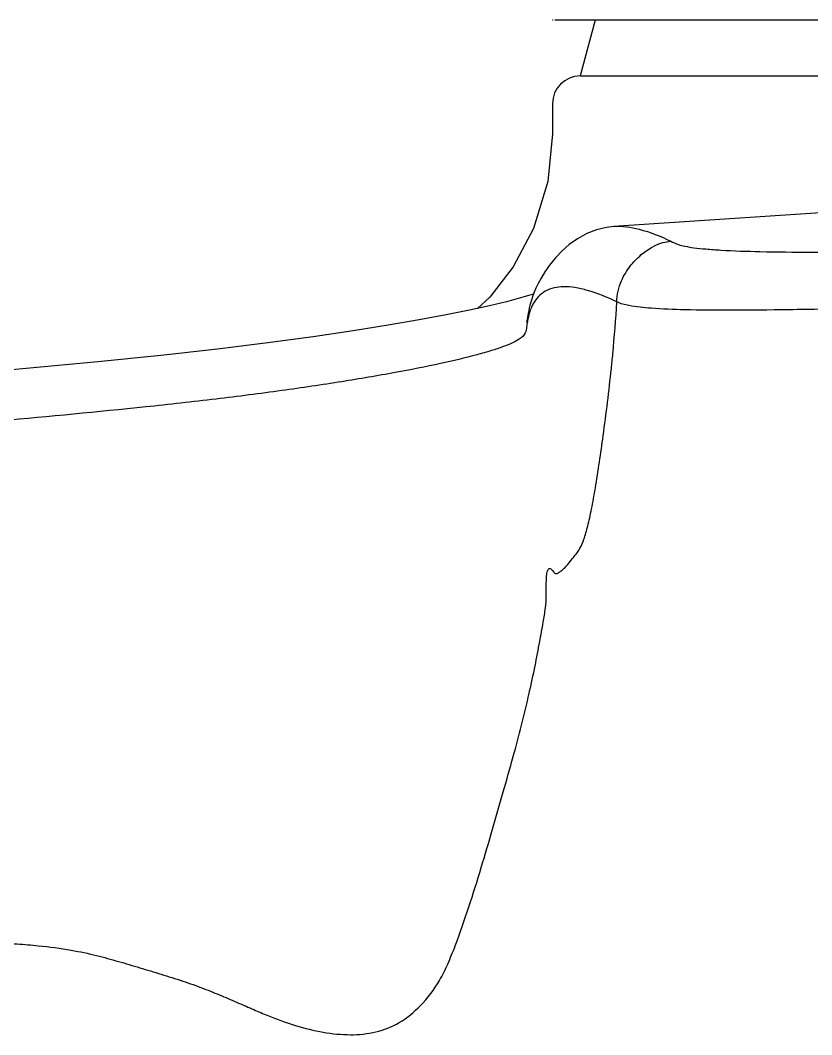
# Model space of a CAD drawing. Extents: x 10556 to 11150, y -6579 to -6159.
# Drawn here: x 10933.86 to 10962.31, y -6436.35 to -6399.87 of the extents above; entities that cross this region are included whole.
import ezdxf

# ---------------------------------------------------------------- set-up
doc = ezdxf.new("R2010")
doc.units = 0
doc.header["$LTSCALE"] = 7
doc.header["$MEASUREMENT"] = 0
doc.layers.add('DWG', color=7, linetype='CONTINUOUS')
doc.layers.add('Make2D 표시선', color=7, linetype='CONTINUOUS')

msp = doc.modelspace()

# ---------------------------------------------------------------- linework, layer by layer
at = {"layer": 'DWG', "color": 7, "linetype": 'Continuous'}
msp.add_line((10970.633, -6399.872), (10953.069, -6399.872), dxfattribs=at)
at = {"layer": 'DWG'}
for p, q in [((10953.996, -6401.872), (10970.974, -6401.872)), ((10952.988, -6402.872), (10952.988, -6403.956)), ((10955.198, -6407.286), (10955.198, -6407.286)), ((10936.651, -6412.155), (10924.936, -6413.245))]:
    msp.add_line(p, q, dxfattribs=at)
for points in [[(10952.988, -6403.954), (10952.821, -6405.666), (10952.309, -6407.36), (10951.579, -6408.742), (10950.737, -6409.824), (10950.299, -6410.232)], [(10975.488, -6406.425), (10964.63, -6406.669), (10955.198, -6407.286)], [(10955.198, -6407.286), (10954.935, -6407.32), (10954.57, -6407.408), (10954.221, -6407.543), (10953.887, -6407.725), (10953.591, -6407.935), (10953.333, -6408.16), (10953.095, -6408.411), (10952.885, -6408.672), (10952.715, -6408.917), (10952.58, -6409.142), (10952.475, -6409.339), (10952.396, -6409.506), (10952.335, -6409.649), (10952.285, -6409.78), (10952.243, -6409.9), (10952.209, -6410.011), (10952.18, -6410.114), (10952.155, -6410.214), (10952.134, -6410.309), (10952.117, -6410.397), (10952.102, -6410.48), (10952.091, -6410.555), (10952.08, -6410.623), (10952.072, -6410.683), (10952.064, -6410.734), (10952.061, -6410.755)], [(10952.309, -6409.717), (10952.261, -6409.733), (10951.841, -6409.856), (10951.331, -6409.992), (10950.724, -6410.138), (10950.007, -6410.296), (10949.17, -6410.466)], [(10949.17, -6410.466), (10948.197, -6410.648), (10947.089, -6410.84), (10945.824, -6411.043), (10944.386, -6411.254), (10942.763, -6411.474), (10940.943, -6411.697), (10938.908, -6411.925), (10936.651, -6412.155)]]:
    msp.add_lwpolyline(points, dxfattribs=at)
for centre, radius, start, end in [((10953.988, -6402.872), 1, 90, 180), ((10953.683, -6410.823), 1.581, 151.9919, 157.6529)]:
    msp.add_arc(centre, radius, start, end, dxfattribs=at)
for points, knots in [([(10955.198, -6407.286), (10955.502, -6407.261), (10956.218, -6407.372), (10956.876, -6407.639), (10957.24, -6407.812)], [0, 0, 0, 0, 0.429957, 1, 1, 1, 1]), ([(10955.305, -6410), (10955.298, -6409.739), (10955.415, -6409.277), (10955.759, -6408.715), (10956.295, -6408.145), (10956.853, -6407.848), (10957.24, -6407.812)], [0, 0, 0, 0, 0.250137, 0.439039, 0.627806, 1, 1, 1, 1]), ([(10957.24, -6407.812), (10957.331, -6407.855), (10957.491, -6407.942), (10957.777, -6408.004), (10958.107, -6408.057), (10958.54, -6408.101), (10959.331, -6408.156), (10960.591, -6408.198), (10962.413, -6408.214), (10964.61, -6408.201), (10967.1, -6408.165), (10968.848, -6408.129), (10969.753, -6408.109)], [0, 0, 0, 0, 0.023988, 0.043094, 0.069532, 0.104043, 0.146945, 0.258876, 0.405134, 0.582345, 0.783698, 1, 1, 1, 1]), ([(10955.305, -6410), (10954.964, -6409.835), (10954.468, -6409.629), (10953.813, -6409.478), (10953.299, -6409.433), (10952.819, -6409.526), (10952.465, -6409.802), (10952.34, -6409.983), (10952.287, -6410.081)], [0, 0, 0, 0, 0.340738, 0.480709, 0.602622, 0.805297, 0.899623, 1, 1, 1, 1]), ([(10955.106, -6412.398), (10955.125, -6412.222), (10955.205, -6411.424), (10955.263, -6410.624), (10955.305, -6410)], [0, 0, 0, 0, 0.220191, 1, 1, 1, 1]), ([(10969.709, -6410.089), (10968.717, -6410.113), (10966.797, -6410.166), (10964.053, -6410.235), (10961.607, -6410.282), (10959.538, -6410.303), (10957.892, -6410.293), (10956.67, -6410.245), (10955.853, -6410.164), (10955.441, -6410.065), (10955.305, -6410)], [0, 0, 0, 0, 0.206263, 0.399136, 0.570635, 0.714938, 0.829056, 0.913033, 0.968697, 1, 1, 1, 1]), ([(10952.221, -6410.222), (10952.179, -6410.323), (10952.129, -6410.485), (10952.086, -6410.715), (10952.058, -6410.906), (10952.028, -6411.153), (10951.81, -6411.342), (10951.532, -6411.487), (10951.194, -6411.621), (10950.767, -6411.761), (10950.019, -6411.974), (10948.868, -6412.245), (10947.247, -6412.563), (10945.342, -6412.886), (10943.194, -6413.203), (10940.843, -6413.503), (10937.48, -6413.882), (10933.156, -6414.275), (10927.934, -6414.768), (10922.701, -6415.27), (10917.479, -6415.777), (10912.273, -6416.301), (10907.956, -6416.755), (10904.514, -6417.134), (10901.945, -6417.426), (10899.387, -6417.728), (10896.84, -6418.042), (10894.727, -6418.309), (10893.046, -6418.534), (10892.216, -6418.694), (10891.811, -6418.804)], [0, 0, 0, 0, 0.005305, 0.008203, 0.011318, 0.014757, 0.019923, 0.024283, 0.030178, 0.037475, 0.046155, 0.067939, 0.09489, 0.126406, 0.161777, 0.200372, 0.241532, 0.326175, 0.4113, 0.49635, 0.581568, 0.666184, 0.750516, 0.792485, 0.834362, 0.876147, 0.917621, 0.959031, 0.979624, 1, 1, 1, 1]), ([(10886.585, -6432.199), (10886.904, -6432.191), (10887.53, -6432.171), (10888.451, -6432.091), (10889.346, -6432.012), (10890.505, -6431.934), (10891.921, -6431.855), (10894.132, -6431.76), (10896.826, -6431.683), (10900.005, -6431.636), (10903.12, -6431.626), (10907.204, -6431.653), (10911.25, -6431.735), (10915.266, -6431.868), (10918.251, -6431.993), (10921.222, -6432.144), (10924.178, -6432.321), (10927.125, -6432.53), (10929.567, -6432.716), (10931.519, -6432.89), (10932.746, -6432.999), (10933.749, -6433.084), (10934.656, -6433.151), (10935.611, -6433.281), (10936.568, -6433.481), (10937.383, -6433.711), (10938.154, -6433.939), (10938.925, -6434.173), (10939.692, -6434.412), (10940.422, -6434.67), (10941.086, -6434.942), (10941.686, -6435.201), (10942.235, -6435.439), (10942.911, -6435.73), (10943.738, -6436.031), (10944.732, -6436.28), (10945.707, -6436.379), (10946.647, -6436.29), (10947.529, -6435.94), (10948.31, -6435.291), (10948.873, -6434.55), (10949.239, -6433.797), (10949.592, -6432.912), (10949.99, -6431.754), (10950.429, -6430.352), (10950.833, -6428.97), (10951.216, -6427.639), (10951.675, -6426.018), (10952.066, -6424.508), (10952.359, -6423.123), (10952.52, -6422.271), (10952.647, -6421.578), (10952.74, -6421.029), (10952.774, -6420.584), (10952.764, -6420.218), (10952.771, -6419.932), (10952.789, -6419.751), (10952.818, -6419.653), (10952.841, -6419.61), (10952.872, -6419.585), (10952.911, -6419.583), (10952.947, -6419.61), (10952.985, -6419.65), (10953.025, -6419.698), (10953.063, -6419.745), (10953.114, -6419.774), (10953.164, -6419.76), (10953.209, -6419.736), (10953.275, -6419.69), (10953.364, -6419.62), (10953.521, -6419.467), (10953.667, -6419.269), (10953.854, -6419.061), (10954.001, -6418.831), (10954.14, -6418.493), (10954.272, -6418.02), (10954.405, -6417.406), (10954.601, -6416.323), (10954.84, -6414.639), (10955.022, -6413.204), (10955.106, -6412.398)], [0, 0, 0, 0, 0.010981, 0.021537, 0.031807, 0.041878, 0.061527, 0.080584, 0.118009, 0.154229, 0.189968, 0.225175, 0.294723, 0.329164, 0.363411, 0.397512, 0.431488, 0.465304, 0.499144, 0.515748, 0.53271, 0.541532, 0.550364, 0.563996, 0.574677, 0.583956, 0.593113, 0.602341, 0.611682, 0.620754, 0.628939, 0.636393, 0.64322, 0.649527, 0.661703, 0.673465, 0.684704, 0.695269, 0.705639, 0.716832, 0.729753, 0.73735, 0.745563, 0.762527, 0.77948, 0.796088, 0.812057, 0.827115, 0.854057, 0.865698, 0.875803, 0.883903, 0.889939, 0.894925, 0.899257, 0.902514, 0.904753, 0.905493, 0.906025, 0.906422, 0.906789, 0.907268, 0.907913, 0.908674, 0.909431, 0.910003, 0.91053, 0.911124, 0.911788, 0.913276, 0.915017, 0.919319, 0.921704, 0.924624, 0.928651, 0.934251, 0.941496, 0.950249, 0.972123, 1, 1, 1, 1])]:
    msp.add_open_spline(points, degree=3, knots=knots, dxfattribs=at)
at = {"layer": 'Make2D 표시선'}
for p, q in [((10953.013, -6399.872), (10952.995, -6399.872)), ((10953.013, -6399.872), (10952.995, -6399.872)), ((10954.524, -6399.872), (10953.988, -6401.872))]:
    msp.add_line(p, q, dxfattribs=at)

doc.saveas('drawing.dxf')
